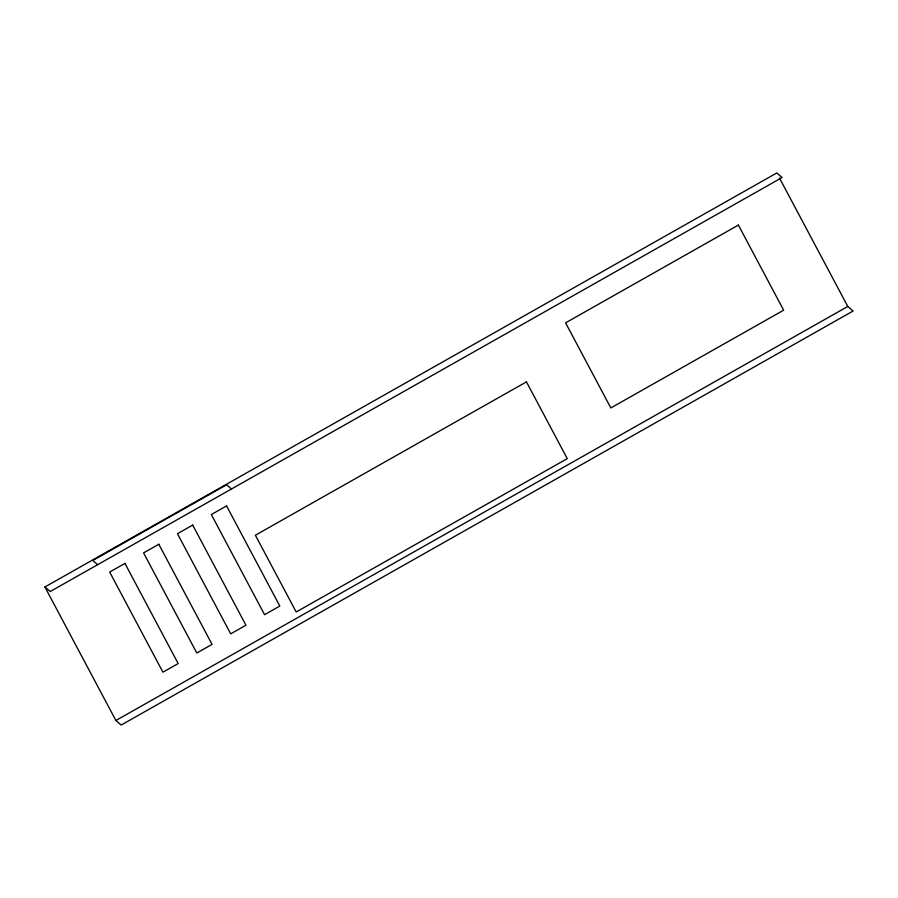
<?xml version="1.0" encoding="UTF-8"?>
<svg xmlns="http://www.w3.org/2000/svg" width="898" height="898" viewBox="0 0 898 898"><rect width="100%" height="100%" fill="white"/><g stroke="black" fill="none" stroke-linecap="round" stroke-linejoin="round"><path stroke-width="1.35" d="M44.9 586.989L776.792 172.966L782.113 177.501L50.221 591.524L44.9 586.989L115.887 720.499L121.208 725.034L853.1 311.011L847.779 306.476L779.419 177.916M115.887 720.499L847.779 306.476M231.504 488.983L226.588 484.785L92.752 560.498L97.657 564.685M124.934 563.428L109.679 572.048L162.92 672.175L178.174 663.555L124.934 563.428M158.811 544.255L143.568 552.887L196.808 653.014L212.051 644.382L158.811 544.255M192.7 525.094L177.445 533.715L230.685 633.842L245.94 625.221L192.7 525.094M226.577 505.922L211.333 514.543L264.573 614.681L279.817 606.049L226.577 505.922M738.392 225.084L565.583 322.842L610.831 407.95L783.64 310.192L738.392 225.084M526.452 381.875L255.38 535.219L296.194 611.987L567.267 458.642L526.452 381.875"/></g></svg>
